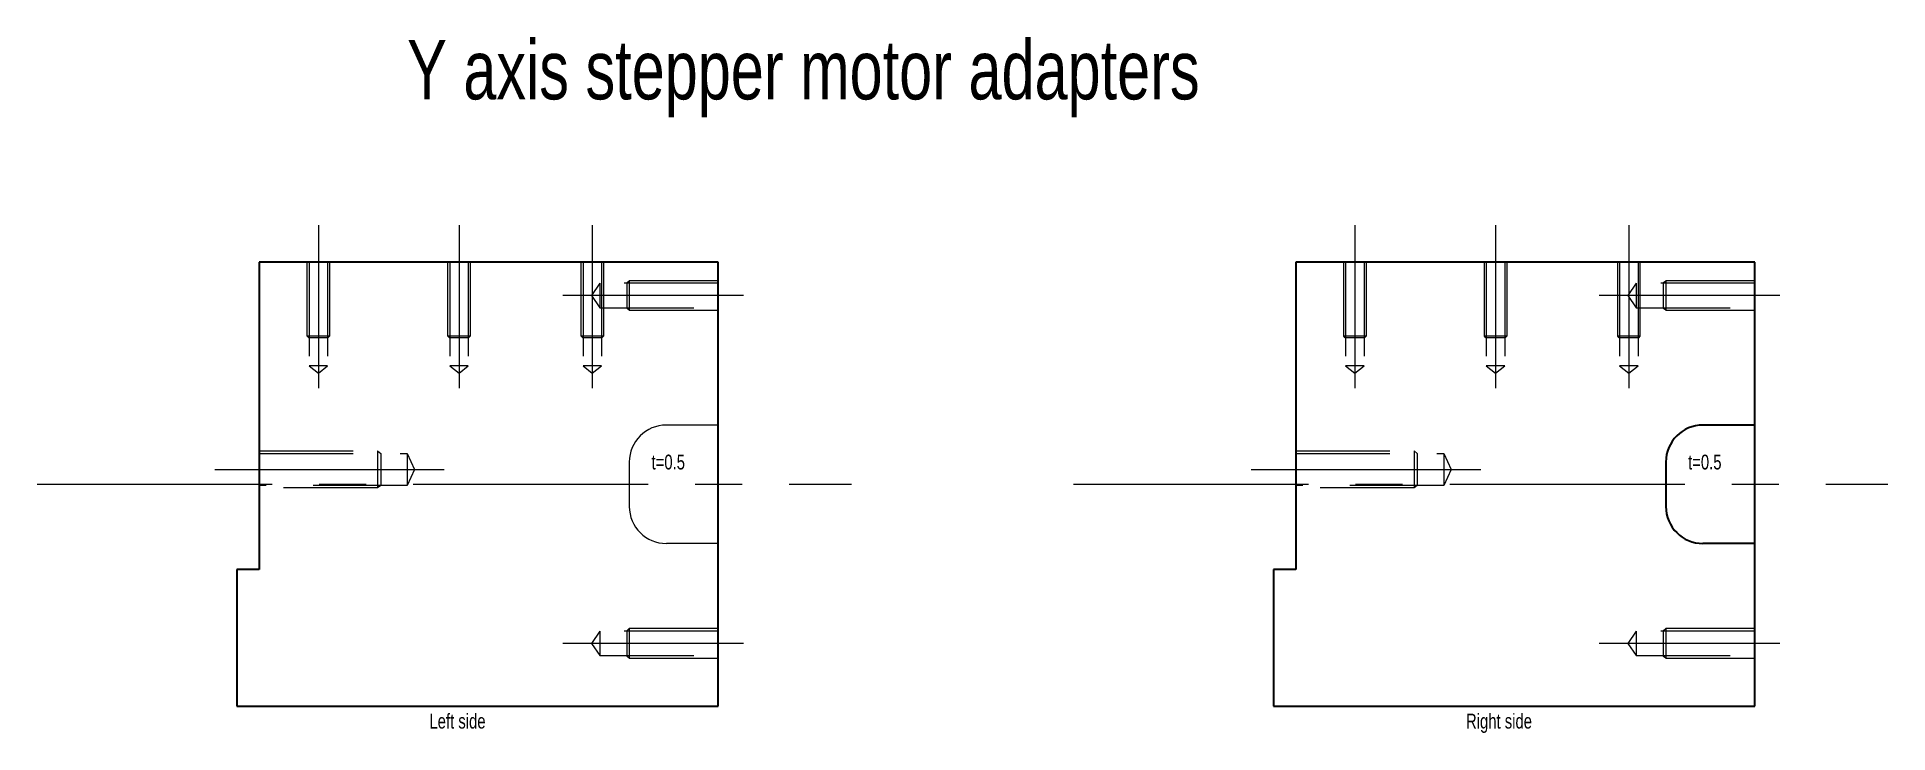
# Model space of a CAD drawing. Header units: millimetres. Extents: x 70 to 320, y 36 to 130.
import ezdxf

# ---------------------------------------------------------------- set-up
doc = ezdxf.new("R2010")
doc.units = ezdxf.units.MM
doc.linetypes.add('CENTER', pattern=[50.8, 31.75, -6.35, 6.35, -6.35])
doc.linetypes.add('DASHED', pattern=[19.05, 12.7, -6.35])
doc.layers.get('0').update_dxf_attribs({"linetype": 'CONTINUOUS', "lineweight": 35})
for name, color, linetype, lineweight in [('Center', 7, 'CENTER', 13), ('Dimensions', 7, 'CONTINUOUS', 13), ('Hidden', 7, 'DASHED', 13)]:
    doc.layers.add(name, color=color, linetype=linetype, lineweight=lineweight)
doc.styles.get("Standard").update_dxf_attribs({"font": 'txt', "width": 0.75})

# ---------------------------------------------------------------- blocks, each defined once
blk = doc.blocks.new('M4 Thread')
at = {"layer": 'Center'}
blk.add_line((3.4, 0), (-21, 0), dxfattribs=at)
at = {"layer": 'Hidden'}
for p, q in [((-16, 1.65), (-17.13, 0)), ((0, 1.65), (-16, 1.65)), ((-16, 1.65), (-16, -1.65)), ((-12.31, 1.75), (-12, 2)), ((-12.31, -1.75), (-12.31, 1.75)), ((0, 2), (-12, 2)), ((-12, 2), (-12, -2)), ((-17.13, 0), (-16, -1.65)), ((-16, -1.65), (0, -1.65)), ((-12, -2), (-12.31, -1.75)), ((-12, -2), (0, -2))]:
    blk.add_line(p, q, dxfattribs=at)
blk = doc.blocks.new('M3 Thread')
at = {"layer": 'Center'}
blk.add_line((0, 5), (0, -17), dxfattribs=at)
at = {"layer": 'Hidden'}
for p, q in [((-1.5, -10), (-1.5, 0)), ((-1.25, 0), (-1.25, -14)), ((1.25, 0), (1.25, -14)), ((1.5, 0), (1.5, -10)), ((1.5, -10), (-1.5, -10)), ((-1.3, -10.2), (-1.5, -10)), ((1.5, -10), (1.3, -10.2)), ((1.3, -10.2), (-1.3, -10.2)), ((-1.25, -14), (0, -15)), ((1.25, -14), (-1.25, -14)), ((0, -15), (1.25, -14))]:
    blk.add_line(p, q, dxfattribs=at)

msp = doc.modelspace()

# ---------------------------------------------------------------- linework, layer by layer
for p, q in [((100, 100), (100, 58.5)), ((162, 100), (100, 100)), ((162, 40), (162, 100)), ((240, 100), (240, 58.5)), ((302, 100), (240, 100)), ((302, 40), (302, 100)), ((302, 78), (295, 78)), ((290, 73), (290, 67)), ((302, 62), (295, 62)), ((100, 58.5), (97, 58.5)), ((97, 58.5), (97, 40)), ((240, 58.5), (237, 58.5)), ((237, 58.5), (237, 40)), ((97, 40), (162, 40)), ((237, 40), (302, 40))]:
    msp.add_line(p, q)
for centre, start, end in [((295, 73), 90, 180), ((295, 67), 180, 270)]:
    msp.add_arc(centre, 5, start, end)
at = {"layer": 'Center'}
for p, q in [((70, 70), (180, 70)), ((94, 72), (125, 72)), ((210, 70), (320, 70)), ((234, 72), (265, 72))]:
    msp.add_line(p, q, dxfattribs=at)
at = {"layer": 'Hidden'}
for p, q in [((146, 97.15), (146, 97.15)), ((149.69, 97.25), (149.69, 97.25)), ((162, 95.5), (162, 93.75)), ((286, 97.15), (286, 97.15)), ((289.69, 97.25), (289.69, 97.25)), ((302, 95.5), (302, 93.75)), ((162, 78), (155, 78)), ((100, 74.5), (116, 74.5)), ((100, 74.15), (120, 74.15)), ((116, 74.5), (116, 69.5)), ((116, 74.5), (116.43, 74.15)), ((116.43, 74.15), (116.43, 69.85)), ((120, 74.15), (120, 69.85)), ((120, 74.15), (121, 72)), ((150, 73), (150, 67)), ((240, 74.5), (256, 74.5)), ((240, 74.15), (260, 74.15)), ((256, 74.5), (256, 69.5)), ((256, 74.5), (256.43, 74.15)), ((256.43, 74.15), (256.43, 69.85)), ((260, 74.15), (260, 69.85)), ((260, 74.15), (261, 72)), ((121, 72), (120, 69.85)), ((261, 72), (260, 69.85)), ((120, 69.85), (100, 69.85)), ((116, 69.5), (100, 69.5)), ((116.43, 69.85), (116, 69.5)), ((260, 69.85), (240, 69.85)), ((256, 69.5), (240, 69.5)), ((256.43, 69.85), (256, 69.5)), ((162, 62), (155, 62))]:
    msp.add_line(p, q, dxfattribs=at)
for centre, start, end in [((155, 73), 90, 180), ((155, 67), 180, 270)]:
    msp.add_arc(centre, 5, start, end, dxfattribs=at)

# ---------------------------------------------------------------- block references
at = {"layer": 'Center'}
for p in [(162, 95.5), (302, 95.5), (162, 48.5), (302, 48.5)]:
    msp.add_blockref('M4 Thread', p, dxfattribs=at)
at = {"layer": 'Dimensions'}
for p in [(127, 100), (145, 100), (267, 100), (285, 100)]:
    msp.add_blockref('M3 Thread', p, dxfattribs=at)
at = {"layer": 'Hidden'}
for p in [(108, 100), (248, 100)]:
    msp.add_blockref('M3 Thread', p, dxfattribs=at)

# ---------------------------------------------------------------- texts
at = {"layer": 'Dimensions', "width": 100, "attachment_point": 1}
for s, insert, char_height in [('Y\\~axis\\~stepper\\~motor\\~adapters', (120, 130), 8), ('t=0.5', (153, 74), 2), ('t=0.5', (293, 74), 2), ('Left\\~side', (123, 39), 2), ('Right\\~side\\P', (263, 39), 2)]:
    msp.add_mtext(s, dxfattribs=dict(at, insert=insert, char_height=char_height))

doc.saveas('drawing.dxf')
